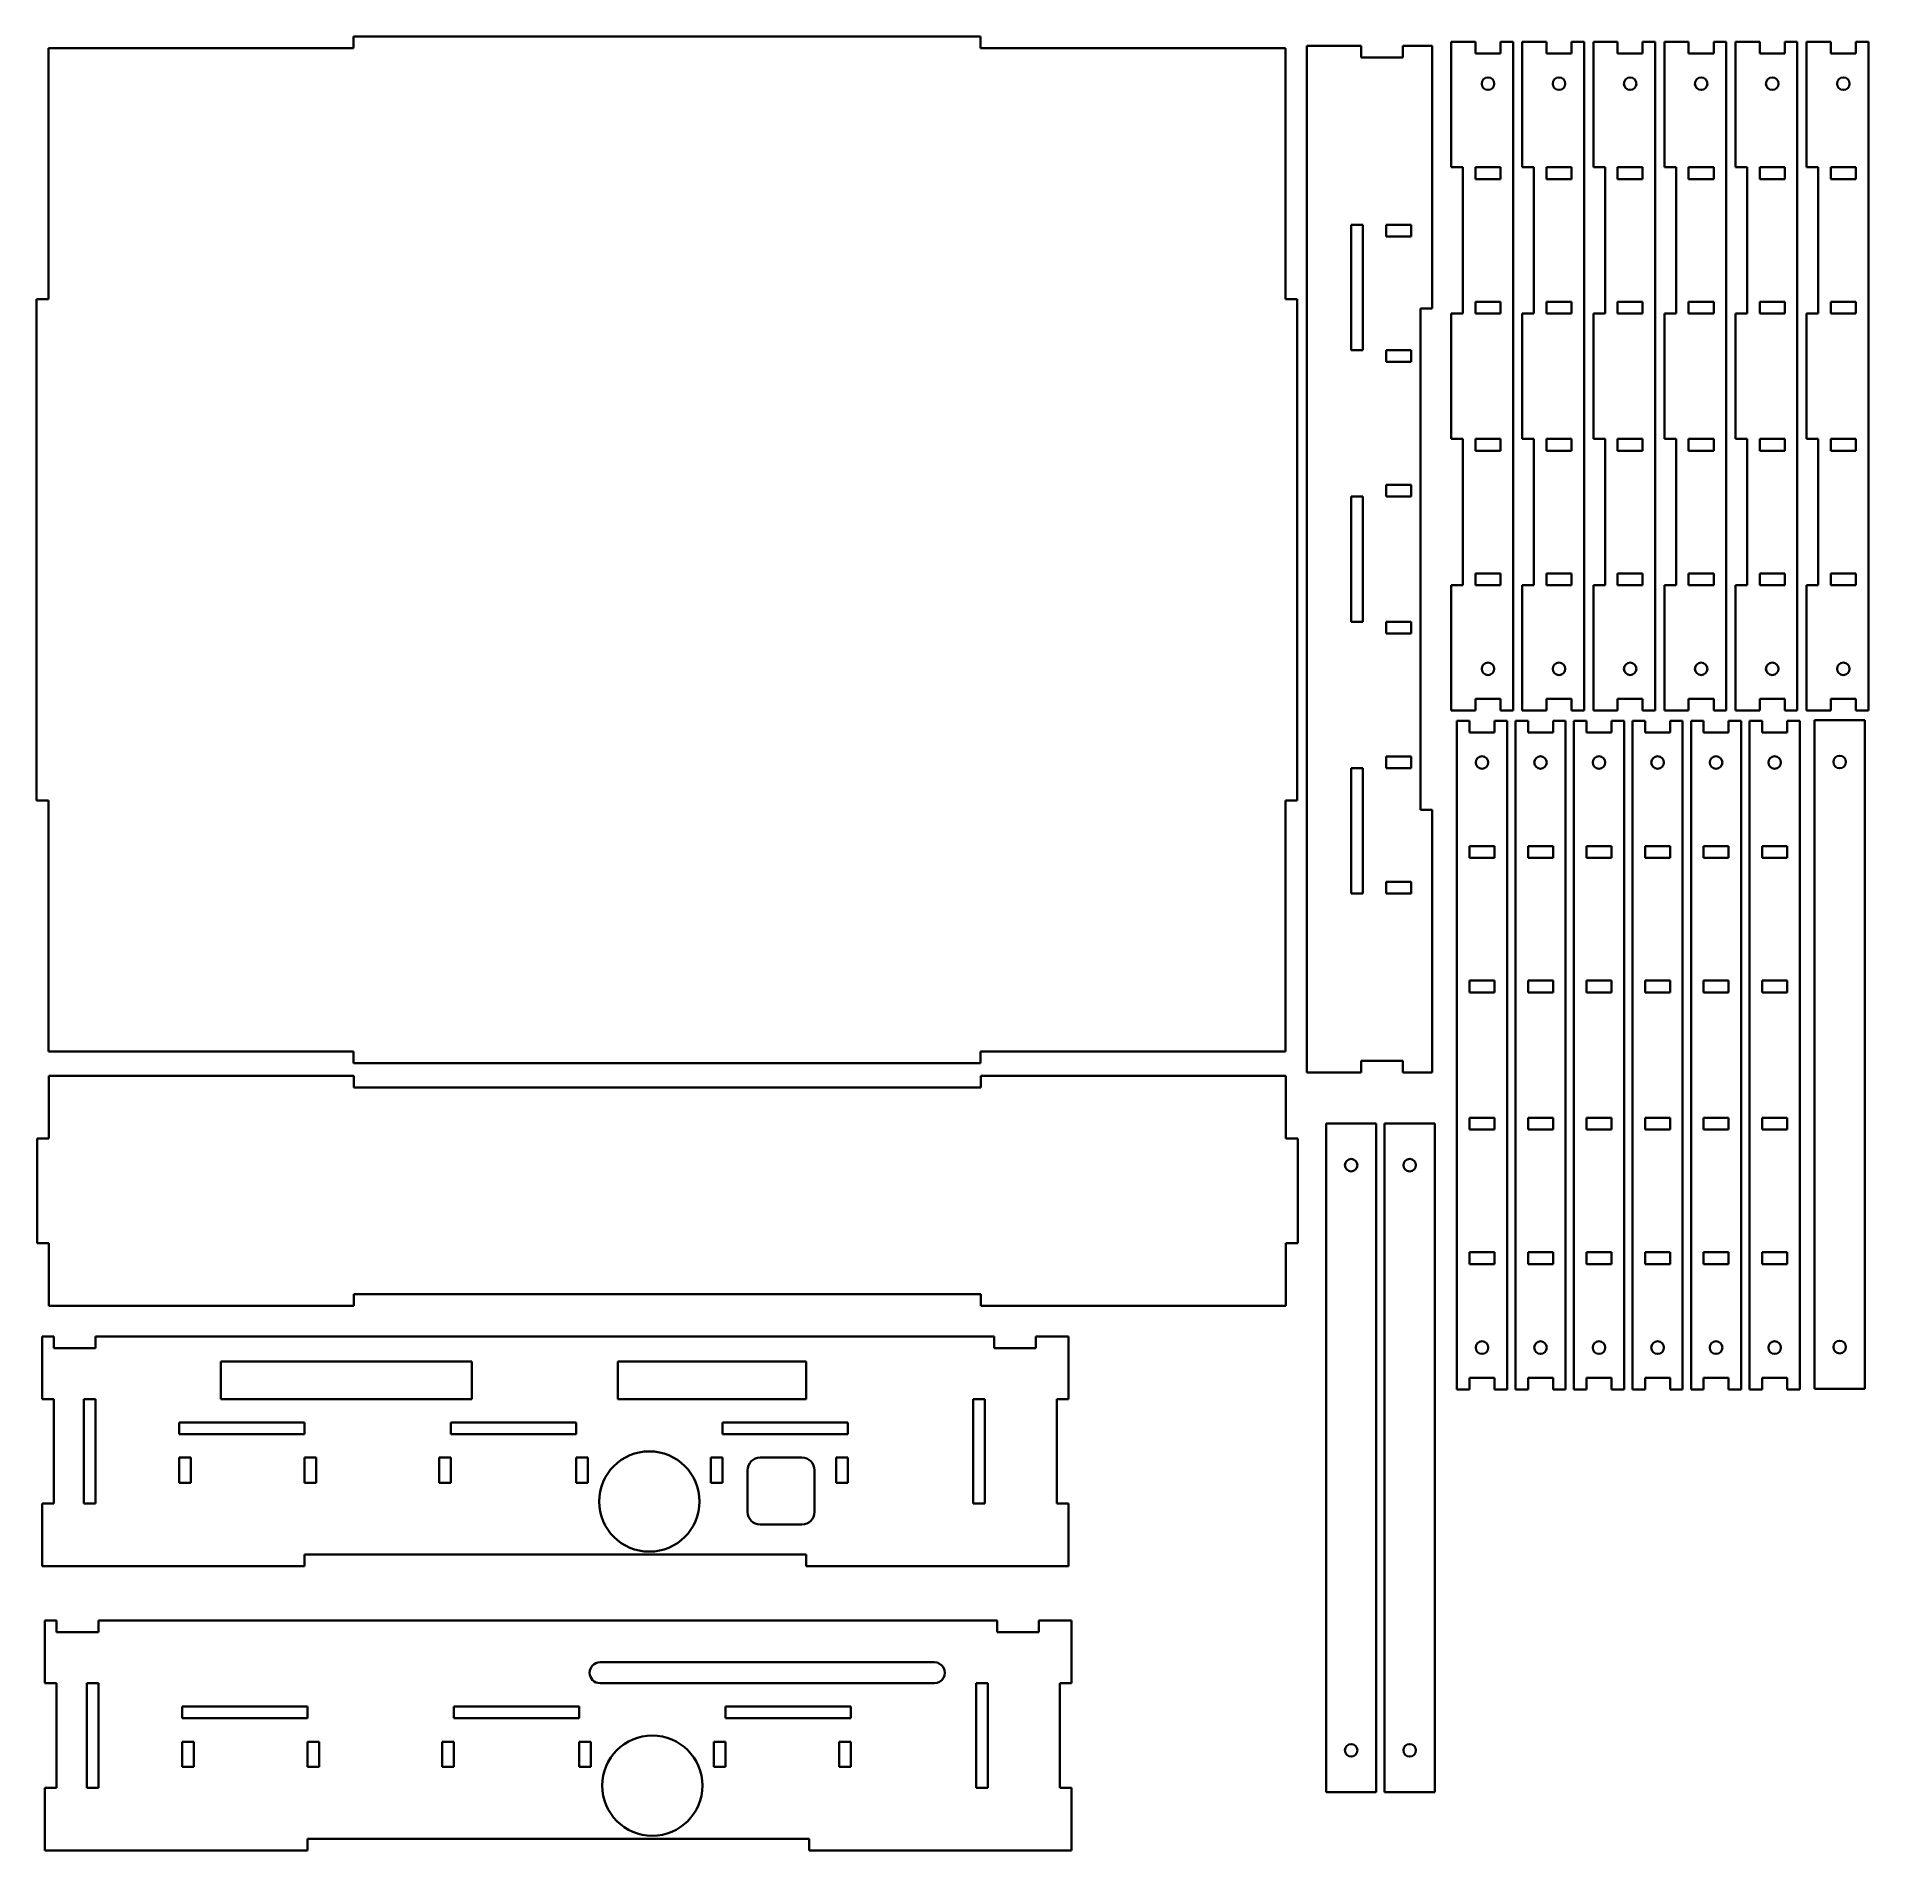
# Model space of a CAD drawing. Extents: x 201 to 639, y 83 to 517.
import ezdxf

# ---------------------------------------------------------------- set-up
doc = ezdxf.new("R2010")
doc.units = 0

msp = doc.modelspace()

# ---------------------------------------------------------------- linework, layer by layer
at = {"color": 7, "lineweight": 35}
for p, q in [((203.305786, 514.101807), (203.305786, 454.101807)), ((203.305786, 514.101807), (276.305786, 514.101807)), ((276.305786, 516.901794), (426.305786, 516.901794)), ((426.305786, 514.101807), (499.305786, 514.101807)), ((499.305786, 454.101807), (499.305786, 514.101807)), ((504.371521, 514.674194), (504.371521, 269.074219)), ((534.371521, 451.874207), (534.371521, 514.674194)), ((538.940613, 515.634827), (538.940613, 485.634827)), ((553.740601, 355.634827), (553.740601, 515.634827)), ((555.940613, 515.634827), (555.940613, 485.634827)), ((570.740601, 355.634827), (570.740601, 515.634827)), ((572.940613, 515.634827), (572.940613, 485.634827)), ((587.740601, 355.634827), (587.740601, 515.634827)), ((589.940613, 515.634827), (589.940613, 485.634827)), ((604.740601, 355.634827), (604.740601, 515.634827)), ((606.940613, 515.634827), (606.940613, 485.634827)), ((621.740601, 355.634827), (621.740601, 515.634827)), ((623.940613, 515.634827), (623.940613, 485.634827)), ((638.740601, 355.634827), (638.740601, 515.634827)), ((541.740601, 485.634827), (541.740601, 450.634827)), ((558.740601, 485.634827), (558.740601, 450.634827)), ((575.740601, 485.634827), (575.740601, 450.634827)), ((592.740601, 485.634827), (592.740601, 450.634827)), ((609.740601, 485.634827), (609.740601, 450.634827)), ((626.740601, 485.634827), (626.740601, 450.634827)), ((514.971497, 471.874207), (514.971497, 441.874207)), ((517.771545, 441.874207), (517.771545, 471.874207)), ((200.505783, 334.101807), (200.505783, 454.101807)), ((502.105774, 334.101807), (502.105774, 454.101807)), ((531.571533, 451.874207), (531.571533, 331.874207)), ((538.940613, 450.634827), (538.940613, 420.634827)), ((555.940613, 450.634827), (555.940613, 420.634827)), ((572.940613, 450.634827), (572.940613, 420.634827)), ((589.940613, 450.634827), (589.940613, 420.634827)), ((606.940613, 450.634827), (606.940613, 420.634827)), ((623.940613, 450.634827), (623.940613, 420.634827)), ((541.740601, 420.634827), (541.740601, 385.634827)), ((558.740601, 420.634827), (558.740601, 385.634827)), ((575.740601, 420.634827), (575.740601, 385.634827)), ((592.740601, 420.634827), (592.740601, 385.634827)), ((609.740601, 420.634827), (609.740601, 385.634827)), ((626.740601, 420.634827), (626.740601, 385.634827)), ((514.971497, 406.874207), (514.971497, 376.874207)), ((517.771545, 376.874207), (517.771545, 406.874207)), ((538.940613, 355.634827), (538.940613, 385.634827)), ((555.940613, 355.634827), (555.940613, 385.634827)), ((572.940613, 355.634827), (572.940613, 385.634827)), ((589.940613, 355.634827), (589.940613, 385.634827)), ((606.940613, 355.634827), (606.940613, 385.634827)), ((623.940613, 355.634827), (623.940613, 385.634827)), ((540.310425, 193.225403), (540.310425, 353.225403)), ((552.310425, 193.225403), (552.310425, 353.225403)), ((554.310425, 193.225403), (554.310425, 353.225403)), ((566.310425, 193.225403), (566.310425, 353.225403)), ((568.310425, 193.225403), (568.310425, 353.225403)), ((580.310425, 193.225403), (580.310425, 353.225403)), ((582.310425, 193.225403), (582.310425, 353.225403)), ((594.310425, 193.225403), (594.310425, 353.225403)), ((596.310425, 193.225403), (596.310425, 353.225403)), ((608.310425, 193.225403), (608.310425, 353.225403)), ((610.310425, 193.225403), (610.310425, 353.225403)), ((622.310425, 193.225403), (622.310425, 353.225403)), ((625.874817, 353.352478), (625.874817, 193.352478)), ((637.874817, 193.352478), (637.874817, 353.352478)), ((514.971497, 341.874207), (514.971497, 311.874207)), ((517.771545, 311.874207), (517.771545, 341.874207)), ((203.305786, 334.101807), (203.305786, 274.101807)), ((499.305786, 274.101807), (499.305786, 334.101807)), ((534.371521, 269.074219), (534.371521, 331.874207)), ((276.305786, 274.101807), (203.305786, 274.101807)), ((499.305786, 274.101807), (426.305786, 274.101807)), ((276.405914, 268.247559), (203.405914, 268.247559)), ((276.305786, 271.301819), (426.305786, 271.301819)), ((499.405884, 268.247559), (426.405914, 268.247559)), ((276.405914, 265.447571), (426.405914, 265.447571)), ((509.009338, 256.862946), (509.009338, 96.862946)), ((521.009338, 96.862946), (521.009338, 256.862946)), ((523.009338, 256.862946), (523.009338, 96.862946)), ((535.009338, 96.862946), (535.009338, 256.862946)), ((200.605911, 253.247559), (200.605911, 228.247559)), ((502.205933, 253.247559), (502.205933, 228.247559)), ((426.405914, 216.047546), (276.405914, 216.047546)), ((203.405914, 213.247559), (276.405914, 213.247559)), ((426.405914, 213.247559), (499.405884, 213.247559)), ((214.595276, 205.899841), (429.595276, 205.899841)), ((244.595276, 199.899841), (304.595276, 199.899841)), ((339.595276, 199.899841), (384.595276, 199.899841)), ((204.595276, 190.899841), (204.595276, 165.899841)), ((211.795288, 165.899841), (211.795288, 190.899841)), ((214.595276, 190.899841), (214.595276, 165.899841)), ((304.595276, 190.899841), (244.595276, 190.899841)), ((384.595276, 190.899841), (339.595276, 190.899841)), ((424.595276, 190.899841), (424.595276, 165.899841)), ((427.395264, 190.899841), (427.395264, 165.899841)), ((444.595276, 190.899841), (444.595276, 165.899841)), ((264.595276, 185.299835), (234.595276, 185.299835)), ((329.595276, 185.299835), (299.595276, 185.299835)), ((394.595276, 185.299835), (364.595276, 185.299835)), ((234.595276, 182.499847), (264.595276, 182.499847)), ((329.595276, 182.499847), (299.595276, 182.499847)), ((394.595276, 182.499847), (364.595276, 182.499847)), ((264.595276, 153.699829), (384.595276, 153.699829)), ((201.795273, 150.899841), (264.595276, 150.899841)), ((384.595276, 150.899841), (447.395264, 150.899841)), ((215.293976, 137.92691), (430.293976, 137.92691)), ((415.293976, 127.92691), (335.293976, 127.92691)), ((205.293976, 122.92691), (205.293976, 97.92691)), ((212.493958, 97.92691), (212.493958, 122.92691)), ((215.293976, 122.92691), (215.293976, 97.92691)), ((335.293976, 122.92691), (415.293976, 122.92691)), ((425.293976, 122.92691), (425.293976, 97.92691)), ((428.093994, 122.92691), (428.093994, 97.92691)), ((445.293976, 122.92691), (445.293976, 97.92691)), ((265.293976, 117.326904), (235.293976, 117.326904)), ((235.293976, 114.526917), (265.293976, 114.526917)), ((330.293976, 117.326904), (300.293976, 117.326904)), ((330.293976, 114.526917), (300.293976, 114.526917)), ((395.293976, 117.326904), (365.293976, 117.326904)), ((395.293976, 114.526917), (365.293976, 114.526917)), ((265.293976, 85.726898), (385.293976, 85.726898)), ((202.493973, 82.92691), (265.293976, 82.92691)), ((385.293976, 82.92691), (448.093994, 82.92691))]:
    msp.add_line(p, q, dxfattribs=at)
at = {"color": 7, "lineweight": 35, "ltscale": 0.07}
for p, q in [((276.305786, 514.101807), (276.305786, 516.901794)), ((426.305786, 514.101807), (426.305786, 516.901794)), ((517.371521, 514.674194), (517.371521, 511.874207)), ((527.371521, 511.874207), (527.371521, 514.674194)), ((541.740601, 515.634827), (538.940613, 515.634827)), ((544.740601, 515.634827), (544.740601, 512.834839)), ((550.740601, 515.634827), (550.740601, 512.834839)), ((558.740601, 515.634827), (555.940613, 515.634827)), ((561.740601, 515.634827), (561.740601, 512.834839)), ((567.740601, 515.634827), (567.740601, 512.834839)), ((575.740601, 515.634827), (572.940613, 515.634827)), ((578.740601, 515.634827), (578.740601, 512.834839)), ((584.740601, 515.634827), (584.740601, 512.834839)), ((592.740601, 515.634827), (589.940613, 515.634827)), ((595.740601, 515.634827), (595.740601, 512.834839)), ((601.740601, 515.634827), (601.740601, 512.834839)), ((609.740601, 515.634827), (606.940613, 515.634827)), ((612.740601, 515.634827), (612.740601, 512.834839)), ((618.740601, 515.634827), (618.740601, 512.834839)), ((626.740601, 515.634827), (623.940613, 515.634827)), ((629.740601, 515.634827), (629.740601, 512.834839)), ((635.740601, 515.634827), (635.740601, 512.834839)), ((538.940613, 485.634827), (541.740601, 485.634827)), ((544.740601, 485.634827), (544.740601, 482.834839)), ((550.740601, 482.834839), (550.740601, 485.634827)), ((555.940613, 485.634827), (558.740601, 485.634827)), ((561.740601, 485.634827), (561.740601, 482.834839)), ((567.740601, 482.834839), (567.740601, 485.634827)), ((572.940613, 485.634827), (575.740601, 485.634827)), ((578.740601, 485.634827), (578.740601, 482.834839)), ((584.740601, 482.834839), (584.740601, 485.634827)), ((589.940613, 485.634827), (592.740601, 485.634827)), ((595.740601, 485.634827), (595.740601, 482.834839)), ((601.740601, 482.834839), (601.740601, 485.634827)), ((606.940613, 485.634827), (609.740601, 485.634827)), ((612.740601, 485.634827), (612.740601, 482.834839)), ((618.740601, 482.834839), (618.740601, 485.634827)), ((623.940613, 485.634827), (626.740601, 485.634827)), ((629.740601, 485.634827), (629.740601, 482.834839)), ((635.740601, 482.834839), (635.740601, 485.634827)), ((523.371521, 471.874207), (523.371521, 469.074219)), ((529.371521, 469.074219), (529.371521, 471.874207)), ((203.305786, 454.101807), (200.505783, 454.101807)), ((499.305786, 454.101807), (502.105774, 454.101807)), ((534.371521, 451.874207), (531.571533, 451.874207)), ((544.740601, 453.434814), (544.740601, 450.634827)), ((550.740601, 450.634827), (550.740601, 453.434814)), ((561.740601, 453.434814), (561.740601, 450.634827)), ((567.740601, 450.634827), (567.740601, 453.434814)), ((578.740601, 453.434814), (578.740601, 450.634827)), ((584.740601, 450.634827), (584.740601, 453.434814)), ((595.740601, 453.434814), (595.740601, 450.634827)), ((601.740601, 450.634827), (601.740601, 453.434814)), ((612.740601, 453.434814), (612.740601, 450.634827)), ((618.740601, 450.634827), (618.740601, 453.434814)), ((629.740601, 453.434814), (629.740601, 450.634827)), ((635.740601, 450.634827), (635.740601, 453.434814)), ((541.740601, 450.634827), (538.940613, 450.634827)), ((558.740601, 450.634827), (555.940613, 450.634827)), ((575.740601, 450.634827), (572.940613, 450.634827)), ((592.740601, 450.634827), (589.940613, 450.634827)), ((609.740601, 450.634827), (606.940613, 450.634827)), ((626.740601, 450.634827), (623.940613, 450.634827)), ((523.371521, 441.874207), (523.371521, 439.074219)), ((529.371521, 439.074219), (529.371521, 441.874207)), ((541.740601, 420.634827), (538.940613, 420.634827)), ((544.740601, 417.834839), (544.740601, 420.634827)), ((550.740601, 420.634827), (550.740601, 417.834839)), ((558.740601, 420.634827), (555.940613, 420.634827)), ((561.740601, 417.834839), (561.740601, 420.634827)), ((567.740601, 420.634827), (567.740601, 417.834839)), ((575.740601, 420.634827), (572.940613, 420.634827)), ((578.740601, 417.834839), (578.740601, 420.634827)), ((584.740601, 420.634827), (584.740601, 417.834839)), ((592.740601, 420.634827), (589.940613, 420.634827)), ((595.740601, 417.834839), (595.740601, 420.634827)), ((601.740601, 420.634827), (601.740601, 417.834839)), ((609.740601, 420.634827), (606.940613, 420.634827)), ((612.740601, 417.834839), (612.740601, 420.634827)), ((618.740601, 420.634827), (618.740601, 417.834839)), ((626.740601, 420.634827), (623.940613, 420.634827)), ((629.740601, 417.834839), (629.740601, 420.634827)), ((635.740601, 420.634827), (635.740601, 417.834839)), ((523.371521, 409.674194), (523.371521, 406.874207)), ((529.371521, 406.874207), (529.371521, 409.674194)), ((544.740601, 385.634827), (544.740601, 388.434814)), ((550.740601, 388.434814), (550.740601, 385.634827)), ((561.740601, 385.634827), (561.740601, 388.434814)), ((567.740601, 388.434814), (567.740601, 385.634827)), ((578.740601, 385.634827), (578.740601, 388.434814)), ((584.740601, 388.434814), (584.740601, 385.634827)), ((595.740601, 385.634827), (595.740601, 388.434814)), ((601.740601, 388.434814), (601.740601, 385.634827)), ((612.740601, 385.634827), (612.740601, 388.434814)), ((618.740601, 388.434814), (618.740601, 385.634827)), ((629.740601, 385.634827), (629.740601, 388.434814)), ((635.740601, 388.434814), (635.740601, 385.634827)), ((538.940613, 385.634827), (541.740601, 385.634827)), ((555.940613, 385.634827), (558.740601, 385.634827)), ((572.940613, 385.634827), (575.740601, 385.634827)), ((589.940613, 385.634827), (592.740601, 385.634827)), ((606.940613, 385.634827), (609.740601, 385.634827)), ((623.940613, 385.634827), (626.740601, 385.634827)), ((523.371521, 374.074219), (523.371521, 376.874207)), ((529.371521, 376.874207), (529.371521, 374.074219)), ((541.740601, 355.634827), (538.940613, 355.634827)), ((544.740601, 355.634827), (544.740601, 358.434814)), ((550.740601, 355.634827), (550.740601, 358.434814)), ((558.740601, 355.634827), (555.940613, 355.634827)), ((561.740601, 355.634827), (561.740601, 358.434814)), ((567.740601, 355.634827), (567.740601, 358.434814)), ((575.740601, 355.634827), (572.940613, 355.634827)), ((578.740601, 355.634827), (578.740601, 358.434814)), ((584.740601, 355.634827), (584.740601, 358.434814)), ((592.740601, 355.634827), (589.940613, 355.634827)), ((595.740601, 355.634827), (595.740601, 358.434814)), ((601.740601, 355.634827), (601.740601, 358.434814)), ((609.740601, 355.634827), (606.940613, 355.634827)), ((612.740601, 355.634827), (612.740601, 358.434814)), ((618.740601, 355.634827), (618.740601, 358.434814)), ((626.740601, 355.634827), (623.940613, 355.634827)), ((629.740601, 355.634827), (629.740601, 358.434814)), ((635.740601, 355.634827), (635.740601, 358.434814)), ((543.310425, 353.225403), (543.310425, 350.425415)), ((549.310425, 353.225403), (549.310425, 350.425415)), ((557.310425, 353.225403), (557.310425, 350.425415)), ((563.310425, 353.225403), (563.310425, 350.425415)), ((571.310425, 353.225403), (571.310425, 350.425415)), ((577.310425, 353.225403), (577.310425, 350.425415)), ((585.310425, 353.225403), (585.310425, 350.425415)), ((591.310425, 353.225403), (591.310425, 350.425415)), ((599.310425, 353.225403), (599.310425, 350.425415)), ((605.310425, 353.225403), (605.310425, 350.425415)), ((613.310425, 353.225403), (613.310425, 350.425415)), ((619.310425, 353.225403), (619.310425, 350.425415)), ((523.371521, 341.874207), (523.371521, 344.674194)), ((529.371521, 344.674194), (529.371521, 341.874207)), ((203.305786, 334.101807), (200.505783, 334.101807)), ((499.305786, 334.101807), (502.105774, 334.101807)), ((534.371521, 331.874207), (531.571533, 331.874207)), ((543.310425, 323.225403), (543.310425, 320.425415)), ((549.310425, 320.425415), (549.310425, 323.225403)), ((557.310425, 323.225403), (557.310425, 320.425415)), ((563.310425, 320.425415), (563.310425, 323.225403)), ((571.310425, 323.225403), (571.310425, 320.425415)), ((577.310425, 320.425415), (577.310425, 323.225403)), ((585.310425, 323.225403), (585.310425, 320.425415)), ((591.310425, 320.425415), (591.310425, 323.225403)), ((599.310425, 323.225403), (599.310425, 320.425415)), ((605.310425, 320.425415), (605.310425, 323.225403)), ((613.310425, 323.225403), (613.310425, 320.425415)), ((619.310425, 320.425415), (619.310425, 323.225403)), ((523.371521, 311.874207), (523.371521, 314.674194)), ((529.371521, 314.674194), (529.371521, 311.874207)), ((543.310425, 291.025391), (543.310425, 288.225403)), ((549.310425, 288.225403), (549.310425, 291.025391)), ((557.310425, 291.025391), (557.310425, 288.225403)), ((563.310425, 288.225403), (563.310425, 291.025391)), ((571.310425, 291.025391), (571.310425, 288.225403)), ((577.310425, 288.225403), (577.310425, 291.025391)), ((585.310425, 291.025391), (585.310425, 288.225403)), ((591.310425, 288.225403), (591.310425, 291.025391)), ((599.310425, 291.025391), (599.310425, 288.225403)), ((605.310425, 288.225403), (605.310425, 291.025391)), ((613.310425, 291.025391), (613.310425, 288.225403)), ((619.310425, 288.225403), (619.310425, 291.025391)), ((276.305786, 274.101807), (276.305786, 271.301819)), ((426.305786, 274.101807), (426.305786, 271.301819)), ((517.371521, 269.074219), (517.371521, 271.874207)), ((527.371521, 271.874207), (527.371521, 269.074219)), ((276.405914, 268.247559), (276.405914, 265.447571)), ((426.405914, 268.247559), (426.405914, 265.447571)), ((543.310425, 255.425415), (543.310425, 258.225403)), ((549.310425, 258.225403), (549.310425, 255.425415)), ((557.310425, 255.425415), (557.310425, 258.225403)), ((563.310425, 258.225403), (563.310425, 255.425415)), ((571.310425, 255.425415), (571.310425, 258.225403)), ((577.310425, 258.225403), (577.310425, 255.425415)), ((585.310425, 255.425415), (585.310425, 258.225403)), ((591.310425, 258.225403), (591.310425, 255.425415)), ((599.310425, 255.425415), (599.310425, 258.225403)), ((605.310425, 258.225403), (605.310425, 255.425415)), ((613.310425, 255.425415), (613.310425, 258.225403)), ((619.310425, 258.225403), (619.310425, 255.425415)), ((203.405914, 253.247559), (200.605911, 253.247559)), ((203.405914, 228.247559), (200.605911, 228.247559)), ((543.310425, 223.225403), (543.310425, 226.025391)), ((549.310425, 226.025391), (549.310425, 223.225403)), ((557.310425, 223.225403), (557.310425, 226.025391)), ((563.310425, 226.025391), (563.310425, 223.225403)), ((571.310425, 223.225403), (571.310425, 226.025391)), ((577.310425, 226.025391), (577.310425, 223.225403)), ((585.310425, 223.225403), (585.310425, 226.025391)), ((591.310425, 226.025391), (591.310425, 223.225403)), ((599.310425, 223.225403), (599.310425, 226.025391)), ((605.310425, 226.025391), (605.310425, 223.225403)), ((613.310425, 223.225403), (613.310425, 226.025391)), ((619.310425, 226.025391), (619.310425, 223.225403)), ((276.405914, 213.247559), (276.405914, 216.047546)), ((426.405914, 213.247559), (426.405914, 216.047546)), ((201.795273, 205.899841), (204.595276, 205.899841)), ((204.595276, 205.899841), (204.595276, 203.099854)), ((214.595276, 203.099854), (214.595276, 205.899841)), ((429.595276, 203.099854), (429.595276, 205.899841)), ((439.595276, 205.899841), (439.595276, 203.099854)), ((543.310425, 193.225403), (543.310425, 196.025391)), ((549.310425, 193.225403), (549.310425, 196.025391)), ((557.310425, 193.225403), (557.310425, 196.025391)), ((563.310425, 193.225403), (563.310425, 196.025391)), ((571.310425, 193.225403), (571.310425, 196.025391)), ((577.310425, 193.225403), (577.310425, 196.025391)), ((585.310425, 193.225403), (585.310425, 196.025391)), ((591.310425, 193.225403), (591.310425, 196.025391)), ((599.310425, 193.225403), (599.310425, 196.025391)), ((605.310425, 193.225403), (605.310425, 196.025391)), ((613.310425, 193.225403), (613.310425, 196.025391)), ((619.310425, 193.225403), (619.310425, 196.025391)), ((201.795273, 190.899841), (204.595276, 190.899841)), ((211.795288, 190.899841), (214.595276, 190.899841)), ((424.595276, 190.899841), (427.395264, 190.899841)), ((447.395264, 190.899841), (444.595276, 190.899841)), ((234.595276, 185.299835), (234.595276, 182.499847)), ((264.595276, 182.499847), (264.595276, 185.299835)), ((299.595276, 182.499847), (299.595276, 185.299835)), ((329.595276, 185.299835), (329.595276, 182.499847)), ((364.595276, 182.499847), (364.595276, 185.299835)), ((394.595276, 185.299835), (394.595276, 182.499847)), ((237.395264, 176.899841), (234.595276, 176.899841)), ((267.395264, 176.899841), (264.595276, 176.899841)), ((299.595276, 176.899841), (296.795288, 176.899841)), ((332.395264, 176.899841), (329.595276, 176.899841)), ((364.595276, 176.899841), (361.795288, 176.899841)), ((394.595276, 176.899841), (391.795288, 176.899841)), ((234.595276, 170.899841), (237.395264, 170.899841)), ((264.595276, 170.899841), (267.395264, 170.899841)), ((296.795288, 170.899841), (299.595276, 170.899841)), ((329.595276, 170.899841), (332.395264, 170.899841)), ((361.795288, 170.899841), (364.595276, 170.899841)), ((391.795288, 170.899841), (394.595276, 170.899841)), ((201.795273, 165.899841), (204.595276, 165.899841)), ((214.595276, 165.899841), (211.795288, 165.899841)), ((427.395264, 165.899841), (424.595276, 165.899841)), ((447.395264, 165.899841), (444.595276, 165.899841)), ((264.595276, 150.899841), (264.595276, 153.699829)), ((384.595276, 150.899841), (384.595276, 153.699829)), ((202.493973, 137.92691), (205.293976, 137.92691)), ((205.293976, 137.92691), (205.293976, 135.126923)), ((215.293976, 135.126923), (215.293976, 137.92691)), ((430.293976, 135.126923), (430.293976, 137.92691)), ((440.293976, 137.92691), (440.293976, 135.126923)), ((202.493973, 122.92691), (205.293976, 122.92691)), ((212.493958, 122.92691), (215.293976, 122.92691)), ((425.293976, 122.92691), (428.093994, 122.92691)), ((448.093994, 122.92691), (445.293976, 122.92691)), ((235.293976, 117.326904), (235.293976, 114.526917)), ((265.293976, 114.526917), (265.293976, 117.326904)), ((300.293976, 114.526917), (300.293976, 117.326904)), ((330.293976, 117.326904), (330.293976, 114.526917)), ((365.293976, 114.526917), (365.293976, 117.326904)), ((395.293976, 117.326904), (395.293976, 114.526917)), ((238.093994, 108.92691), (235.293976, 108.92691)), ((268.093964, 108.92691), (265.293976, 108.92691)), ((300.293976, 108.92691), (297.493988, 108.92691)), ((333.093964, 108.92691), (330.293976, 108.92691)), ((365.293976, 108.92691), (362.493988, 108.92691)), ((395.293976, 108.92691), (392.493958, 108.92691)), ((235.293976, 102.92691), (238.093994, 102.92691)), ((265.293976, 102.92691), (268.093964, 102.92691)), ((297.493988, 102.92691), (300.293976, 102.92691)), ((330.293976, 102.92691), (333.093964, 102.92691)), ((362.493988, 102.92691), (365.293976, 102.92691)), ((392.493958, 102.92691), (395.293976, 102.92691)), ((202.493973, 97.92691), (205.293976, 97.92691)), ((215.293976, 97.92691), (212.493958, 97.92691)), ((428.093994, 97.92691), (425.293976, 97.92691)), ((448.093994, 97.92691), (445.293976, 97.92691)), ((265.293976, 82.92691), (265.293976, 85.726898)), ((385.293976, 82.92691), (385.293976, 85.726898))]:
    msp.add_line(p, q, dxfattribs=at)
at = {"color": 7, "lineweight": 35, "ltscale": 0.325}
for p, q in [((517.371521, 514.674194), (504.371521, 514.674194)), ((504.371521, 269.074219), (517.371521, 269.074219))]:
    msp.add_line(p, q, dxfattribs=at)
at = {"color": 7, "lineweight": 35, "ltscale": 0.175}
for p, q in [((534.371521, 514.674194), (527.371521, 514.674194)), ((527.371521, 269.074219), (534.371521, 269.074219))]:
    msp.add_line(p, q, dxfattribs=at)
at = {"color": 7, "lineweight": 35, "ltscale": 0.075}
for p, q in [((541.740601, 515.634827), (544.740601, 515.634827)), ((550.740601, 515.634827), (553.740601, 515.634827)), ((558.740601, 515.634827), (561.740601, 515.634827)), ((567.740601, 515.634827), (570.740601, 515.634827)), ((575.740601, 515.634827), (578.740601, 515.634827)), ((584.740601, 515.634827), (587.740601, 515.634827)), ((592.740601, 515.634827), (595.740601, 515.634827)), ((601.740601, 515.634827), (604.740601, 515.634827)), ((609.740601, 515.634827), (612.740601, 515.634827)), ((618.740601, 515.634827), (621.740601, 515.634827)), ((626.740601, 515.634827), (629.740601, 515.634827)), ((635.740601, 515.634827), (638.740601, 515.634827)), ((544.740601, 355.634827), (541.740601, 355.634827)), ((553.740601, 355.634827), (550.740601, 355.634827)), ((561.740601, 355.634827), (558.740601, 355.634827)), ((570.740601, 355.634827), (567.740601, 355.634827)), ((578.740601, 355.634827), (575.740601, 355.634827)), ((587.740601, 355.634827), (584.740601, 355.634827)), ((595.740601, 355.634827), (592.740601, 355.634827)), ((604.740601, 355.634827), (601.740601, 355.634827)), ((612.740601, 355.634827), (609.740601, 355.634827)), ((621.740601, 355.634827), (618.740601, 355.634827)), ((629.740601, 355.634827), (626.740601, 355.634827)), ((638.740601, 355.634827), (635.740601, 355.634827)), ((540.310425, 353.225403), (543.310425, 353.225403)), ((549.310425, 353.225403), (552.310425, 353.225403)), ((554.310425, 353.225403), (557.310425, 353.225403)), ((563.310425, 353.225403), (566.310425, 353.225403)), ((568.310425, 353.225403), (571.310425, 353.225403)), ((577.310425, 353.225403), (580.310425, 353.225403)), ((582.310425, 353.225403), (585.310425, 353.225403)), ((591.310425, 353.225403), (594.310425, 353.225403)), ((596.310425, 353.225403), (599.310425, 353.225403)), ((605.310425, 353.225403), (608.310425, 353.225403)), ((610.310425, 353.225403), (613.310425, 353.225403)), ((619.310425, 353.225403), (622.310425, 353.225403)), ((543.310425, 193.225403), (540.310425, 193.225403)), ((552.310425, 193.225403), (549.310425, 193.225403)), ((557.310425, 193.225403), (554.310425, 193.225403)), ((566.310425, 193.225403), (563.310425, 193.225403)), ((571.310425, 193.225403), (568.310425, 193.225403)), ((580.310425, 193.225403), (577.310425, 193.225403)), ((585.310425, 193.225403), (582.310425, 193.225403)), ((594.310425, 193.225403), (591.310425, 193.225403)), ((599.310425, 193.225403), (596.310425, 193.225403)), ((608.310425, 193.225403), (605.310425, 193.225403)), ((613.310425, 193.225403), (610.310425, 193.225403)), ((622.310425, 193.225403), (619.310425, 193.225403))]:
    msp.add_line(p, q, dxfattribs=at)
at = {"color": 7, "lineweight": 35, "ltscale": 0.15}
for p, q in [((544.740601, 512.834839), (550.740601, 512.834839)), ((561.740601, 512.834839), (567.740601, 512.834839)), ((578.740601, 512.834839), (584.740601, 512.834839)), ((595.740601, 512.834839), (601.740601, 512.834839)), ((612.740601, 512.834839), (618.740601, 512.834839)), ((629.740601, 512.834839), (635.740601, 512.834839)), ((544.740601, 485.634827), (550.740601, 485.634827)), ((550.740601, 482.834839), (544.740601, 482.834839)), ((561.740601, 485.634827), (567.740601, 485.634827)), ((567.740601, 482.834839), (561.740601, 482.834839)), ((578.740601, 485.634827), (584.740601, 485.634827)), ((584.740601, 482.834839), (578.740601, 482.834839)), ((595.740601, 485.634827), (601.740601, 485.634827)), ((601.740601, 482.834839), (595.740601, 482.834839)), ((612.740601, 485.634827), (618.740601, 485.634827)), ((618.740601, 482.834839), (612.740601, 482.834839)), ((629.740601, 485.634827), (635.740601, 485.634827)), ((635.740601, 482.834839), (629.740601, 482.834839)), ((529.371521, 471.874207), (523.371521, 471.874207)), ((523.371521, 469.074219), (529.371521, 469.074219)), ((550.740601, 453.434814), (544.740601, 453.434814)), ((567.740601, 453.434814), (561.740601, 453.434814)), ((584.740601, 453.434814), (578.740601, 453.434814)), ((601.740601, 453.434814), (595.740601, 453.434814)), ((618.740601, 453.434814), (612.740601, 453.434814)), ((635.740601, 453.434814), (629.740601, 453.434814)), ((544.740601, 450.634827), (550.740601, 450.634827)), ((561.740601, 450.634827), (567.740601, 450.634827)), ((578.740601, 450.634827), (584.740601, 450.634827)), ((595.740601, 450.634827), (601.740601, 450.634827)), ((612.740601, 450.634827), (618.740601, 450.634827)), ((629.740601, 450.634827), (635.740601, 450.634827)), ((529.371521, 441.874207), (523.371521, 441.874207)), ((523.371521, 439.074219), (529.371521, 439.074219)), ((544.740601, 420.634827), (550.740601, 420.634827)), ((550.740601, 417.834839), (544.740601, 417.834839)), ((561.740601, 420.634827), (567.740601, 420.634827)), ((567.740601, 417.834839), (561.740601, 417.834839)), ((578.740601, 420.634827), (584.740601, 420.634827)), ((584.740601, 417.834839), (578.740601, 417.834839)), ((595.740601, 420.634827), (601.740601, 420.634827)), ((601.740601, 417.834839), (595.740601, 417.834839)), ((612.740601, 420.634827), (618.740601, 420.634827)), ((618.740601, 417.834839), (612.740601, 417.834839)), ((629.740601, 420.634827), (635.740601, 420.634827)), ((635.740601, 417.834839), (629.740601, 417.834839)), ((529.371521, 409.674194), (523.371521, 409.674194)), ((523.371521, 406.874207), (529.371521, 406.874207)), ((550.740601, 388.434814), (544.740601, 388.434814)), ((567.740601, 388.434814), (561.740601, 388.434814)), ((584.740601, 388.434814), (578.740601, 388.434814)), ((601.740601, 388.434814), (595.740601, 388.434814)), ((618.740601, 388.434814), (612.740601, 388.434814)), ((635.740601, 388.434814), (629.740601, 388.434814)), ((544.740601, 385.634827), (550.740601, 385.634827)), ((561.740601, 385.634827), (567.740601, 385.634827)), ((578.740601, 385.634827), (584.740601, 385.634827)), ((595.740601, 385.634827), (601.740601, 385.634827)), ((612.740601, 385.634827), (618.740601, 385.634827)), ((629.740601, 385.634827), (635.740601, 385.634827)), ((523.371521, 376.874207), (529.371521, 376.874207)), ((529.371521, 374.074219), (523.371521, 374.074219)), ((544.740601, 358.434814), (550.740601, 358.434814)), ((561.740601, 358.434814), (567.740601, 358.434814)), ((578.740601, 358.434814), (584.740601, 358.434814)), ((595.740601, 358.434814), (601.740601, 358.434814)), ((612.740601, 358.434814), (618.740601, 358.434814)), ((629.740601, 358.434814), (635.740601, 358.434814)), ((543.310425, 350.425415), (549.310425, 350.425415)), ((557.310425, 350.425415), (563.310425, 350.425415)), ((571.310425, 350.425415), (577.310425, 350.425415)), ((585.310425, 350.425415), (591.310425, 350.425415)), ((599.310425, 350.425415), (605.310425, 350.425415)), ((613.310425, 350.425415), (619.310425, 350.425415)), ((523.371521, 344.674194), (529.371521, 344.674194)), ((529.371521, 341.874207), (523.371521, 341.874207)), ((543.310425, 323.225403), (549.310425, 323.225403)), ((549.310425, 320.425415), (543.310425, 320.425415)), ((557.310425, 323.225403), (563.310425, 323.225403)), ((563.310425, 320.425415), (557.310425, 320.425415)), ((571.310425, 323.225403), (577.310425, 323.225403)), ((577.310425, 320.425415), (571.310425, 320.425415)), ((585.310425, 323.225403), (591.310425, 323.225403)), ((591.310425, 320.425415), (585.310425, 320.425415)), ((599.310425, 323.225403), (605.310425, 323.225403)), ((605.310425, 320.425415), (599.310425, 320.425415)), ((613.310425, 323.225403), (619.310425, 323.225403)), ((619.310425, 320.425415), (613.310425, 320.425415)), ((523.371521, 314.674194), (529.371521, 314.674194)), ((529.371521, 311.874207), (523.371521, 311.874207)), ((549.310425, 291.025391), (543.310425, 291.025391)), ((563.310425, 291.025391), (557.310425, 291.025391)), ((577.310425, 291.025391), (571.310425, 291.025391)), ((591.310425, 291.025391), (585.310425, 291.025391)), ((605.310425, 291.025391), (599.310425, 291.025391)), ((619.310425, 291.025391), (613.310425, 291.025391)), ((543.310425, 288.225403), (549.310425, 288.225403)), ((557.310425, 288.225403), (563.310425, 288.225403)), ((571.310425, 288.225403), (577.310425, 288.225403)), ((585.310425, 288.225403), (591.310425, 288.225403)), ((599.310425, 288.225403), (605.310425, 288.225403)), ((613.310425, 288.225403), (619.310425, 288.225403)), ((543.310425, 258.225403), (549.310425, 258.225403)), ((549.310425, 255.425415), (543.310425, 255.425415)), ((557.310425, 258.225403), (563.310425, 258.225403)), ((563.310425, 255.425415), (557.310425, 255.425415)), ((571.310425, 258.225403), (577.310425, 258.225403)), ((577.310425, 255.425415), (571.310425, 255.425415)), ((585.310425, 258.225403), (591.310425, 258.225403)), ((591.310425, 255.425415), (585.310425, 255.425415)), ((599.310425, 258.225403), (605.310425, 258.225403)), ((605.310425, 255.425415), (599.310425, 255.425415)), ((613.310425, 258.225403), (619.310425, 258.225403)), ((619.310425, 255.425415), (613.310425, 255.425415)), ((549.310425, 226.025391), (543.310425, 226.025391)), ((563.310425, 226.025391), (557.310425, 226.025391)), ((577.310425, 226.025391), (571.310425, 226.025391)), ((591.310425, 226.025391), (585.310425, 226.025391)), ((605.310425, 226.025391), (599.310425, 226.025391)), ((619.310425, 226.025391), (613.310425, 226.025391)), ((543.310425, 223.225403), (549.310425, 223.225403)), ((557.310425, 223.225403), (563.310425, 223.225403)), ((571.310425, 223.225403), (577.310425, 223.225403)), ((585.310425, 223.225403), (591.310425, 223.225403)), ((599.310425, 223.225403), (605.310425, 223.225403)), ((613.310425, 223.225403), (619.310425, 223.225403)), ((543.310425, 196.025391), (549.310425, 196.025391)), ((557.310425, 196.025391), (563.310425, 196.025391)), ((571.310425, 196.025391), (577.310425, 196.025391)), ((585.310425, 196.025391), (591.310425, 196.025391)), ((599.310425, 196.025391), (605.310425, 196.025391)), ((613.310425, 196.025391), (619.310425, 196.025391)), ((234.595276, 170.899841), (234.595276, 176.899841)), ((237.395264, 176.899841), (237.395264, 170.899841)), ((264.595276, 170.899841), (264.595276, 176.899841)), ((267.395264, 176.899841), (267.395264, 170.899841)), ((296.795288, 170.899841), (296.795288, 176.899841)), ((299.595276, 176.899841), (299.595276, 170.899841)), ((329.595276, 170.899841), (329.595276, 176.899841)), ((332.395264, 176.899841), (332.395264, 170.899841)), ((361.795288, 170.899841), (361.795288, 176.899841)), ((364.595276, 176.899841), (364.595276, 170.899841)), ((391.795288, 170.899841), (391.795288, 176.899841)), ((394.595276, 176.899841), (394.595276, 170.899841)), ((235.293976, 102.92691), (235.293976, 108.92691)), ((238.093994, 108.92691), (238.093994, 102.92691)), ((265.293976, 102.92691), (265.293976, 108.92691)), ((268.093964, 108.92691), (268.093964, 102.92691)), ((297.493988, 102.92691), (297.493988, 108.92691)), ((300.293976, 108.92691), (300.293976, 102.92691)), ((330.293976, 102.92691), (330.293976, 108.92691)), ((333.093964, 108.92691), (333.093964, 102.92691)), ((362.493988, 102.92691), (362.493988, 108.92691)), ((365.293976, 108.92691), (365.293976, 102.92691)), ((392.493958, 102.92691), (392.493958, 108.92691)), ((395.293976, 108.92691), (395.293976, 102.92691))]:
    msp.add_line(p, q, dxfattribs=at)
at = {"color": 7, "lineweight": 35, "ltscale": 0.25}
for p, q in [((517.371521, 511.874207), (527.371521, 511.874207)), ((517.371521, 271.874207), (527.371521, 271.874207)), ((204.595276, 203.099854), (214.595276, 203.099854)), ((439.595276, 203.099854), (429.595276, 203.099854)), ((373.595276, 176.899841), (383.595276, 176.899841)), ((370.595276, 173.899841), (370.595276, 163.899841)), ((386.595276, 163.899841), (386.595276, 173.899841)), ((383.595276, 160.899841), (373.595276, 160.899841)), ((205.293976, 135.126923), (215.293976, 135.126923)), ((440.293976, 135.126923), (430.293976, 135.126923))]:
    msp.add_line(p, q, dxfattribs=at)
at = {"color": 7, "lineweight": 35, "ltscale": 0.070001}
for p, q in [((517.771545, 471.874207), (514.971497, 471.874207)), ((517.771545, 441.874207), (514.971497, 441.874207)), ((517.771545, 406.874207), (514.971497, 406.874207)), ((517.771545, 376.874207), (514.971497, 376.874207)), ((517.771545, 341.874207), (514.971497, 341.874207)), ((514.971497, 311.874207), (517.771545, 311.874207)), ((499.405884, 253.247559), (502.205933, 253.247559)), ((499.405884, 228.247559), (502.205933, 228.247559))]:
    msp.add_line(p, q, dxfattribs=at)
at = {"color": 7, "lineweight": 35, "ltscale": 0.3}
for p, q in [((625.874817, 353.352478), (637.874817, 353.352478)), ((509.009338, 256.862946), (521.009338, 256.862946)), ((523.009338, 256.862946), (535.009338, 256.862946)), ((637.874817, 193.352478), (625.874817, 193.352478)), ((521.009338, 96.862946), (509.009338, 96.862946)), ((535.009338, 96.862946), (523.009338, 96.862946))]:
    msp.add_line(p, q, dxfattribs=at)
at = {"color": 7, "lineweight": 35, "ltscale": 0.375}
for p, q in [((203.405914, 253.247559), (203.405914, 268.247559)), ((499.405884, 268.247559), (499.405884, 253.247559)), ((203.405914, 213.247559), (203.405914, 228.247559)), ((499.405884, 228.247559), (499.405884, 213.247559)), ((201.795273, 205.899841), (201.795273, 190.899841)), ((447.395264, 205.899841), (447.395264, 190.899841)), ((201.795273, 165.899841), (201.795273, 150.899841)), ((447.395264, 165.899841), (447.395264, 150.899841)), ((202.493973, 137.92691), (202.493973, 122.92691)), ((448.093994, 137.92691), (448.093994, 122.92691)), ((202.493973, 97.92691), (202.493973, 82.92691)), ((448.093994, 97.92691), (448.093994, 82.92691))]:
    msp.add_line(p, q, dxfattribs=at)
at = {"color": 7, "lineweight": 35, "ltscale": 0.195}
for p, q in [((439.595276, 205.899841), (447.395264, 205.899841)), ((440.293976, 137.92691), (448.093994, 137.92691))]:
    msp.add_line(p, q, dxfattribs=at)
at = {"color": 7, "lineweight": 35, "ltscale": 0.225}
for p, q in [((244.595276, 190.899841), (244.595276, 199.899841)), ((304.595276, 199.899841), (304.595276, 190.899841)), ((339.595276, 190.899841), (339.595276, 199.899841)), ((384.595276, 199.899841), (384.595276, 190.899841))]:
    msp.add_line(p, q, dxfattribs=at)
at = {"color": 7, "lineweight": 35}
for centre, radius in [((547.740601, 505.634827), 1.5), ((564.740601, 505.634827), 1.5), ((581.740601, 505.634827), 1.5), ((598.740601, 505.634827), 1.5), ((615.740601, 505.634827), 1.5), ((632.740601, 505.634827), 1.5), ((547.740601, 365.634827), 1.5), ((564.740601, 365.634827), 1.5), ((581.740601, 365.634827), 1.5), ((598.740601, 365.634827), 1.5), ((615.740601, 365.634827), 1.5), ((632.740601, 365.634827), 1.5), ((546.310425, 343.225403), 1.5), ((560.310425, 343.225403), 1.5), ((574.310425, 343.225403), 1.5), ((588.310425, 343.225403), 1.5), ((602.310425, 343.225403), 1.5), ((616.310425, 343.225403), 1.5), ((631.874817, 343.352478), 1.5), ((515.009338, 246.862946), 1.5), ((529.009338, 246.862946), 1.5), ((546.310425, 203.225403), 1.5), ((560.310425, 203.225403), 1.5), ((574.310425, 203.225403), 1.5), ((588.310425, 203.225403), 1.5), ((602.310425, 203.225403), 1.5), ((616.310425, 203.225403), 1.5), ((631.874817, 203.352478), 1.5), ((347.095276, 166.399841), 12), ((347.793976, 98.42691), 12), ((515.009338, 106.862946), 1.5), ((529.009338, 106.862946), 1.5)]:
    msp.add_circle(centre, radius, dxfattribs=at)
for centre, radius, start, end in [((373.595276, 173.899841), 3, 90.000003, 180.000009), ((383.595276, 173.899841), 3, 0, 90.000003), ((373.595276, 163.899841), 3, 180.000009, 269.999997), ((383.595276, 163.899841), 3, 269.999997, 360), ((335.293976, 125.42691), 2.5, 90.000003, 269.999997), ((415.293976, 125.42691), 2.5, 269.999997, 90.000003)]:
    msp.add_arc(centre, radius, start, end, dxfattribs=at)

doc.saveas('drawing.dxf')
